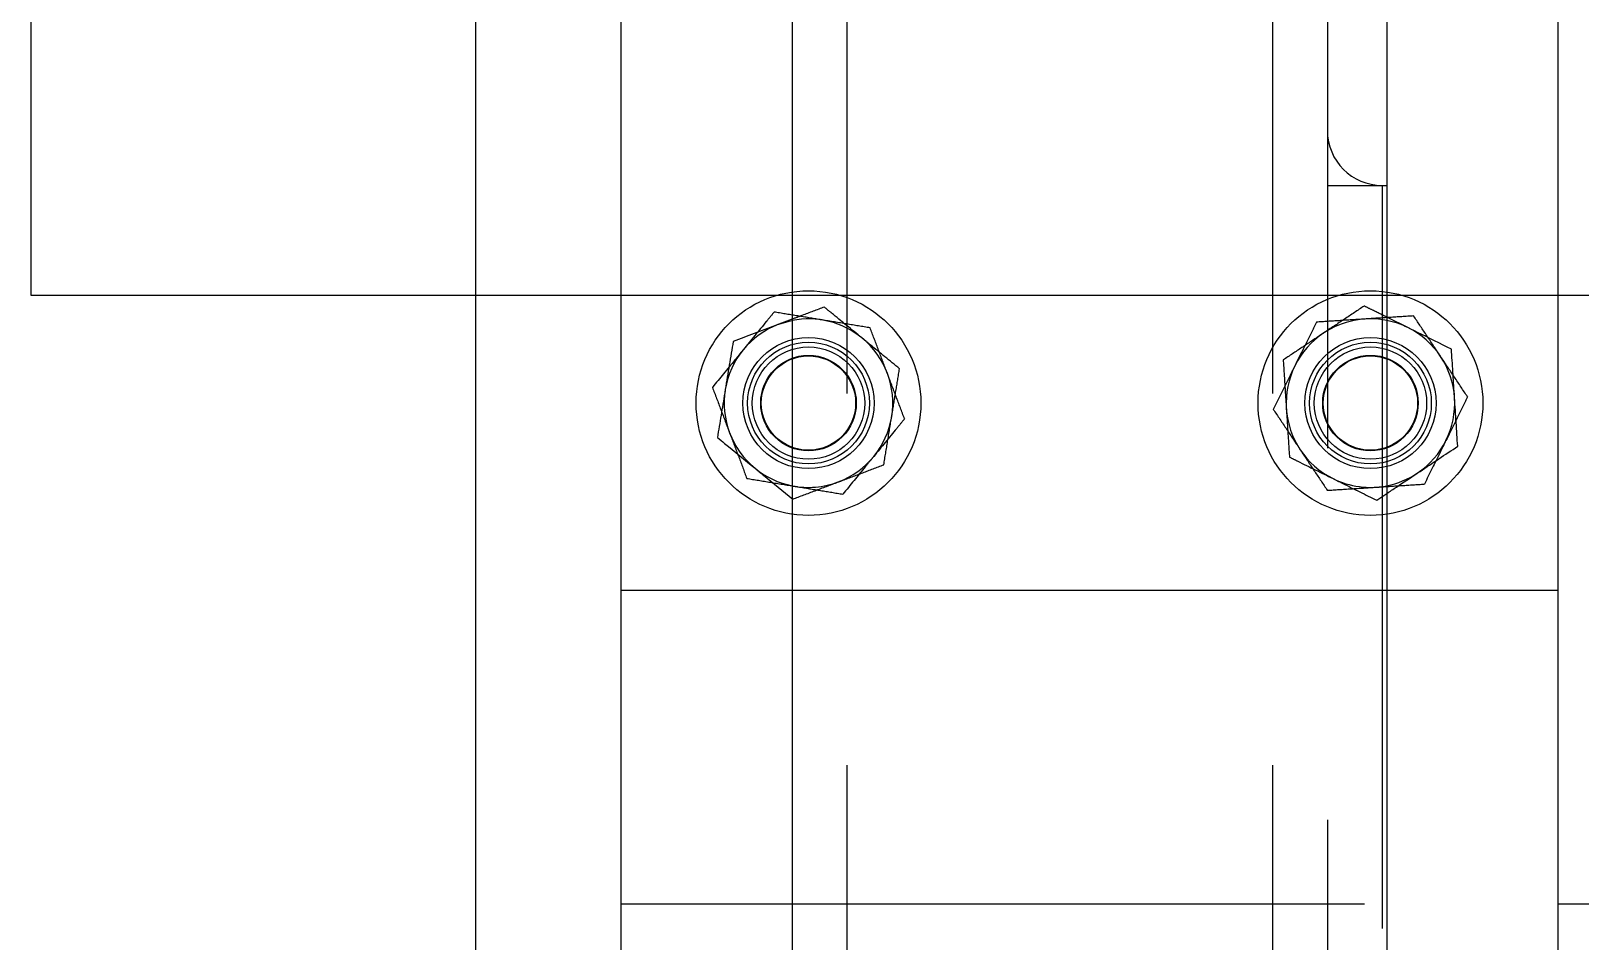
# Model space of a CAD drawing. Header units: metres. Extents: x 0 to 21025, y 0 to 14850.
# Drawn here: x 5540.5 to 5705.9, y 9192.2 to 9289.4 of the extents above; entities that cross this region are included whole.
import ezdxf

# ---------------------------------------------------------------- set-up
doc = ezdxf.new("R2010")
doc.units = ezdxf.units.M
doc.header["$LTSCALE"] = 25
doc.linetypes.add('HIDDEN2', pattern=[4.7625, 3.175, -1.5875])
for name, color, linetype in [('SL1', 8, 'Continuous'), ('SL4', 4, 'Continuous'), ('ST1', 7, 'HIDDEN2')]:
    doc.layers.add(name, color=color, linetype=linetype)

msp = doc.modelspace()

# ---------------------------------------------------------------- linework, layer by layer
at = {"layer": 'SL1'}
for radius, start, end in [(1215.5, 107.106787, 166.785047), (1170.7, 106.690475, 164.690823), (1164.35, 106.913784, 164.513299), (1158.35, 107.10294, 164.435358)]:
    msp.add_arc((6782.517, 8419.394), radius, start, end, dxfattribs=at)
at = {"layer": 'SL4'}
for p, q in [((5540.514, 9326.624), (5540.514, 9261.149)), ((5540.514, 9261.149), (6209.329, 9261.149)), ((5588.014, 9121.619), (5588.014, 9261.149)), ((5603.527, 9229.634), (5603.527, 9261.149)), ((5621.777, 9261.149), (5621.777, 9121.619)), ((5685.277, 9261.149), (5685.277, 9121.619)), ((5703.527, 9261.149), (5703.527, 9229.634)), ((5621.777, 9258.593), (5620.348, 9258.053)), ((5687.519, 9257.699), (5685.358, 9258.769)), ((5603.527, 9153.134), (5603.527, 9229.634)), ((5621.777, 9229.634), (5603.527, 9229.634)), ((5703.527, 9229.634), (5685.277, 9229.634)), ((5703.527, 9229.634), (5703.527, 9153.134)), ((5703.527, 9196.146), (5839.798, 9196.146))]:
    msp.add_line(p, q, dxfattribs=at)
at = {"layer": 'SL4', "flags": 128}
msp.add_lwpolyline([(5620.348, 9258.053), (5621.474, 9258.396), (5621.777, 9258.462)], dxfattribs=at)
at = {"layer": 'SL4'}
for centre, start, end in [((5683.527, 9249.634), 63.66434, 78.78773), ((5623.527, 9249.634), 110.68529, 170.68529), ((5683.527, 9249.634), 3.66434, 63.66434), ((5623.527, 9249.634), 170.68529, 230.68529), ((5683.527, 9249.634), 303.66434, 3.66434), ((5623.527, 9249.634), 230.68529, 258.78773), ((5683.527, 9249.634), 281.21227, 303.66434)]:
    msp.add_arc(centre, 9, start, end, dxfattribs=at)
for points, knots in [([(5620.348, 9258.053), (5620.232, 9258.01), (5619.36, 9257.68), (5617.714, 9257.059), (5616.234, 9256.5), (5615.486, 9256.218)], [0, 0, 0, 0, 0.07009, 0.5307844, 1, 1, 1, 1]), ([(5692.176, 9255.394), (5690.978, 9255.987), (5689.442, 9256.748), (5687.867, 9257.528), (5687.519, 9257.699)], [0, 0, 0, 0, 0.7796361, 1, 1, 1, 1]), ([(5615.486, 9256.218), (5615.35, 9255.385), (5615.074, 9253.704), (5614.789, 9251.967), (5614.645, 9251.09)], [0, 0, 0, 0, 0.495458, 1, 1, 1, 1]), ([(5692.508, 9250.209), (5692.5, 9250.332), (5692.441, 9251.263), (5692.328, 9253.018), (5692.227, 9254.597), (5692.176, 9255.394)], [0, 0, 0, 0, 0.07009, 0.5307844, 1, 1, 1, 1]), ([(5614.645, 9251.09), (5614.625, 9250.969), (5614.474, 9250.048), (5614.19, 9248.313), (5613.934, 9246.751), (5613.804, 9245.963)], [0, 0, 0, 0, 0.07009, 0.5307844, 1, 1, 1, 1]), ([(5692.84, 9245.023), (5692.786, 9245.865), (5692.678, 9247.565), (5692.565, 9249.322), (5692.508, 9250.209)], [0, 0, 0, 0, 0.495458, 1, 1, 1, 1]), ([(5613.804, 9245.963), (5614.061, 9245.752), (5615.37, 9244.681), (5616.731, 9243.566), (5617.824, 9242.67)], [0, 0, 0, 0, 0.1963527, 1, 1, 1, 1]), ([(5688.516, 9242.143), (5688.618, 9242.211), (5689.394, 9242.728), (5690.858, 9243.703), (5692.176, 9244.58), (5692.84, 9245.023)], [0, 0, 0, 0, 0.07009, 0.5307844, 1, 1, 1, 1]), ([(5617.824, 9242.67), (5618.124, 9242.425), (5619.484, 9241.311), (5620.811, 9240.225), (5621.845, 9239.378)], [0, 0, 0, 0, 0.22036392, 1, 1, 1, 1]), ([(5685.277, 9239.986), (5685.62, 9240.214), (5686.679, 9240.92), (5687.775, 9241.65), (5688.516, 9242.143)], [0, 0, 0, 0, 0.3237578, 1, 1, 1, 1])]:
    msp.add_open_spline(points, degree=3, knots=knots, dxfattribs=at)
at = {"layer": 'ST1'}
for p, q in [((5603.527, 9261.149), (5603.527, 9336.149)), ((5621.777, 9336.149), (5621.777, 9261.149)), ((5685.277, 9336.149), (5685.277, 9261.149)), ((5703.527, 9336.149), (5703.527, 9261.149)), ((5588.014, 9261.149), (5588.014, 9333.621)), ((5627.627, 9330.034), (5627.627, 9052.734)), ((5673.077, 9330.034), (5673.077, 9052.734)), ((5678.927, 9324.184), (5678.927, 9058.584)), ((5678.927, 9272.884), (5684.777, 9272.884)), ((5684.777, 9272.884), (5684.777, 9109.884)), ((5684.777, 9272.884), (5685.277, 9272.884)), ((5684.191, 9239.263), (5685.277, 9239.986)), ((5685.277, 9229.634), (5621.777, 9229.634)), ((5603.527, 9196.146), (5703.527, 9196.146))]:
    msp.add_line(p, q, dxfattribs=at)
for centre, radius in [((5623.527, 9249.634), 12), ((5683.527, 9249.634), 12), ((5623.527, 9249.634), 7), ((5623.527, 9249.634), 6.5), ((5623.527, 9249.634), 6), ((5683.527, 9249.634), 7), ((5683.527, 9249.634), 6.5), ((5683.527, 9249.634), 6), ((5623.527, 9249.634), 5.1), ((5623.527, 9249.634), 5.036), ((5683.527, 9249.634), 5.1), ((5683.527, 9249.634), 5.036)]:
    msp.add_circle(centre, radius, dxfattribs=at)
for centre, radius, start, end in [((5684.777, 9278.734), 5.85, 180, 270), ((5623.527, 9249.634), 9, 50.68529, 101.21227), ((5683.527, 9249.634), 9, 78.78773, 123.66434), ((5683.527, 9249.634), 9, 123.66434, 183.66434), ((5623.527, 9249.634), 9, 350.68529, 50.68529), ((5683.527, 9249.634), 9, 183.66434, 243.66434), ((5623.527, 9249.634), 9, 290.68529, 350.68529), ((5623.527, 9249.634), 9, 258.78773, 290.68529), ((5683.527, 9249.634), 9, 243.66434, 281.21227)]:
    msp.add_arc(centre, radius, start, end, dxfattribs=at)
for points, knots in [([(5619.856, 9259.356), (5619.579, 9259.018), (5618.506, 9257.708), (5617.391, 9256.347), (5616.564, 9255.336)], [0, 0, 0, 0, 0.2575513, 1, 1, 1, 1]), ([(5624.983, 9258.515), (5624.862, 9258.535), (5623.941, 9258.686), (5622.206, 9258.97), (5620.644, 9259.227), (5619.856, 9259.356)], [0, 0, 0, 0, 0.07009, 0.5307844, 1, 1, 1, 1]), ([(5625.209, 9259.889), (5624.421, 9259.591), (5623.294, 9259.166), (5622.128, 9258.726), (5621.777, 9258.593)], [0, 0, 0, 0, 0.6986126, 1, 1, 1, 1]), ([(5630.111, 9257.674), (5629.278, 9257.81), (5627.597, 9258.086), (5625.86, 9258.371), (5624.983, 9258.515)], [0, 0, 0, 0, 0.495458, 1, 1, 1, 1]), ([(5629.229, 9256.597), (5628.135, 9257.492), (5626.774, 9258.607), (5625.466, 9259.678), (5625.209, 9259.889)], [0, 0, 0, 0, 0.8036473, 1, 1, 1, 1]), ([(5682.951, 9258.615), (5682.829, 9258.607), (5681.898, 9258.548), (5680.143, 9258.435), (5678.563, 9258.334), (5677.766, 9258.283)], [0, 0, 0, 0, 0.07009, 0.5307844, 1, 1, 1, 1]), ([(5682.862, 9260.005), (5682.16, 9259.537), (5680.743, 9258.593), (5679.277, 9257.617), (5678.538, 9257.124)], [0, 0, 0, 0, 0.495458, 1, 1, 1, 1]), ([(5685.358, 9258.769), (5684.82, 9259.036), (5683.973, 9259.455), (5683.159, 9259.858), (5682.862, 9260.005)], [0, 0, 0, 0, 0.6352091, 1, 1, 1, 1]), ([(5688.137, 9258.947), (5687.295, 9258.893), (5685.595, 9258.784), (5683.838, 9258.672), (5682.951, 9258.615)], [0, 0, 0, 0, 0.495458, 1, 1, 1, 1]), ([(5691.017, 9254.623), (5690.949, 9254.725), (5690.432, 9255.501), (5689.457, 9256.965), (5688.58, 9258.282), (5688.137, 9258.947)], [0, 0, 0, 0, 0.07009, 0.5307844, 1, 1, 1, 1]), ([(5631.946, 9252.813), (5631.903, 9252.928), (5631.573, 9253.801), (5630.952, 9255.446), (5630.393, 9256.927), (5630.111, 9257.674)], [0, 0, 0, 0, 0.07009, 0.5307844, 1, 1, 1, 1]), ([(5678.538, 9257.124), (5678.435, 9257.056), (5677.659, 9256.539), (5676.195, 9255.564), (5674.878, 9254.687), (5674.213, 9254.244)], [0, 0, 0, 0, 0.07009, 0.5307844, 1, 1, 1, 1]), ([(5677.766, 9258.283), (5677.572, 9257.892), (5676.821, 9256.374), (5676.04, 9254.797), (5675.461, 9253.626)], [0, 0, 0, 0, 0.2575513, 1, 1, 1, 1]), ([(5616.564, 9255.336), (5616.264, 9254.97), (5615.15, 9253.609), (5614.065, 9252.285), (5613.271, 9251.316)], [0, 0, 0, 0, 0.2686336, 1, 1, 1, 1]), ([(5633.249, 9253.304), (5632.215, 9254.151), (5630.889, 9255.237), (5629.529, 9256.351), (5629.229, 9256.597)], [0, 0, 0, 0, 0.77963608, 1, 1, 1, 1]), ([(5675.461, 9253.626), (5675.251, 9253.203), (5674.471, 9251.627), (5673.711, 9250.092), (5673.156, 9248.969)], [0, 0, 0, 0, 0.2686336, 1, 1, 1, 1]), ([(5674.213, 9254.244), (5674.267, 9253.402), (5674.376, 9251.702), (5674.488, 9249.945), (5674.545, 9249.058)], [0, 0, 0, 0, 0.495458, 1, 1, 1, 1]), ([(5693.898, 9250.298), (5693.43, 9251), (5692.486, 9252.418), (5691.51, 9253.883), (5691.017, 9254.623)], [0, 0, 0, 0, 0.495458, 1, 1, 1, 1]), ([(5633.782, 9247.952), (5633.484, 9248.741), (5632.882, 9250.334), (5632.26, 9251.982), (5631.946, 9252.813)], [0, 0, 0, 0, 0.49545796, 1, 1, 1, 1]), ([(5632.408, 9248.177), (5632.428, 9248.298), (5632.579, 9249.219), (5632.864, 9250.954), (5633.12, 9252.516), (5633.249, 9253.304)], [0, 0, 0, 0, 0.07009, 0.5307844, 1, 1, 1, 1]), ([(5613.271, 9251.316), (5613.569, 9250.526), (5614.171, 9248.933), (5614.793, 9247.286), (5615.107, 9246.454)], [0, 0, 0, 0, 0.495458, 1, 1, 1, 1]), ([(5693.898, 9250.298), (5693.704, 9249.907), (5692.953, 9248.389), (5692.172, 9246.812), (5691.593, 9245.641)], [0, 0, 0, 0, 0.2575513, 1, 1, 1, 1]), ([(5673.156, 9248.969), (5673.623, 9248.267), (5674.568, 9246.849), (5675.544, 9245.384), (5676.036, 9244.645)], [0, 0, 0, 0, 0.49545796, 1, 1, 1, 1]), ([(5674.545, 9249.058), (5674.553, 9248.935), (5674.613, 9248.005), (5674.725, 9246.25), (5674.826, 9244.67), (5674.877, 9243.873)], [0, 0, 0, 0, 0.07009, 0.5307844, 1, 1, 1, 1]), ([(5633.782, 9247.952), (5633.506, 9247.614), (5632.432, 9246.304), (5631.318, 9244.942), (5630.49, 9243.931)], [0, 0, 0, 0, 0.2575513, 1, 1, 1, 1]), ([(5631.567, 9243.049), (5631.704, 9243.882), (5631.979, 9245.563), (5632.264, 9247.3), (5632.408, 9248.177)], [0, 0, 0, 0, 0.495458, 1, 1, 1, 1]), ([(5615.107, 9246.454), (5615.15, 9246.339), (5615.48, 9245.467), (5616.101, 9243.821), (5616.66, 9242.341), (5616.942, 9241.593)], [0, 0, 0, 0, 0.07009, 0.5307844, 1, 1, 1, 1]), ([(5691.593, 9245.641), (5691.383, 9245.217), (5690.603, 9243.641), (5689.843, 9242.107), (5689.287, 9240.984)], [0, 0, 0, 0, 0.2686336, 1, 1, 1, 1]), ([(5630.49, 9243.931), (5630.19, 9243.566), (5629.076, 9242.205), (5627.991, 9240.88), (5627.198, 9239.911)], [0, 0, 0, 0, 0.2686336, 1, 1, 1, 1]), ([(5674.877, 9243.873), (5675.175, 9243.726), (5676.691, 9242.975), (5678.267, 9242.195), (5679.534, 9241.568)], [0, 0, 0, 0, 0.1963527, 1, 1, 1, 1]), ([(5676.036, 9244.645), (5676.104, 9244.542), (5676.621, 9243.766), (5677.596, 9242.302), (5678.474, 9240.985), (5678.916, 9240.32)], [0, 0, 0, 0, 0.07009, 0.5307844, 1, 1, 1, 1]), ([(5626.706, 9241.214), (5626.821, 9241.257), (5627.694, 9241.587), (5629.339, 9242.208), (5630.82, 9242.767), (5631.567, 9243.049)], [0, 0, 0, 0, 0.07009, 0.5307844, 1, 1, 1, 1]), ([(5616.942, 9241.593), (5617.775, 9241.457), (5619.456, 9241.181), (5621.193, 9240.896), (5622.07, 9240.752)], [0, 0, 0, 0, 0.495458, 1, 1, 1, 1]), ([(5621.845, 9239.378), (5622.634, 9239.676), (5624.227, 9240.278), (5625.875, 9240.9), (5626.706, 9241.214)], [0, 0, 0, 0, 0.495458, 1, 1, 1, 1]), ([(5622.07, 9240.752), (5622.191, 9240.732), (5623.112, 9240.581), (5624.847, 9240.297), (5626.409, 9240.04), (5627.198, 9239.911)], [0, 0, 0, 0, 0.07009, 0.5307844, 1, 1, 1, 1]), ([(5678.916, 9240.32), (5679.758, 9240.374), (5681.458, 9240.483), (5683.215, 9240.595), (5684.102, 9240.652)], [0, 0, 0, 0, 0.495458, 1, 1, 1, 1]), ([(5679.534, 9241.568), (5679.881, 9241.396), (5681.457, 9240.616), (5682.993, 9239.855), (5684.191, 9239.263)], [0, 0, 0, 0, 0.2203639, 1, 1, 1, 1]), ([(5684.102, 9240.652), (5684.225, 9240.66), (5685.156, 9240.719), (5686.911, 9240.832), (5688.49, 9240.933), (5689.287, 9240.984)], [0, 0, 0, 0, 0.07009, 0.5307844, 1, 1, 1, 1])]:
    msp.add_open_spline(points, degree=3, knots=knots, dxfattribs=at)

doc.saveas('drawing.dxf')
